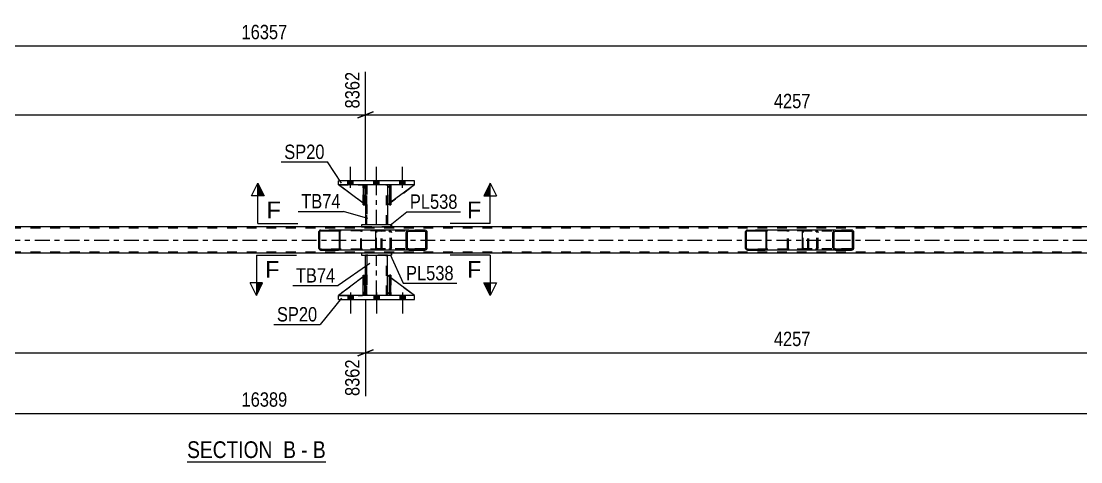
# Model space of a CAD drawing. Header units: millimetres. Extents: x -86 to 755, y -421 to 173.
# Drawn here: x 286.8 to 498.2, y -270.1 to -182.1 of the extents above; entities that cross this region are included whole.
import ezdxf

# ---------------------------------------------------------------- set-up
doc = ezdxf.new("R2010")
doc.units = ezdxf.units.MM
doc.linetypes.add('DXK_LINE_DOT2', pattern=[3.9198, 1.9599, -1.9599])
doc.linetypes.add('DXK_LINE_DOT3', pattern=[5.9187, 2.979, -0.9799, 0.9799, -0.9799])
doc.styles.add('Arial', font='ARIAL.TTF', dxfattribs={"height": 0.2})
doc.styles.add('Arial Narrow', font='ARIALN.TTF', dxfattribs={"height": 0.2})

# ---------------------------------------------------------------- blocks, each defined once
blk = doc.blocks.new('Unknown-814409347-12 - 5195')
at = {"color": 6, "linetype": 'Continuous'}
blk.add_line((319.92, -270.07), (347.57, -270.07), dxfattribs=at)
at = {"color": 0, "linetype": 'Continuous'}
blk.add_wipeout([(338.03, -269.32), (338.03, -265.82), (319.92, -265.82), (319.92, -269.32)], dxfattribs=at)
at = {"color": 7, "linetype": 'Continuous', "style": 'Arial Narrow'}
blk.add_text('SECTION ', height=3.34, dxfattribs=at).set_placement((319.92, -269.32))
at = {"color": 0, "linetype": 'Continuous'}
blk.add_wipeout([(341.63, -269.32), (341.63, -265.82), (339.08, -265.82), (339.08, -269.32)], dxfattribs=at)
at = {"color": 7, "linetype": 'Continuous', "style": 'Arial Narrow'}
blk.add_text('B', height=3.34, dxfattribs=at).set_placement((339.08, -269.32))
at = {"color": 0, "linetype": 'Continuous'}
blk.add_wipeout([(343.96, -269.32), (343.96, -265.82), (342.68, -265.82), (342.68, -269.32)], dxfattribs=at)
at = {"color": 7, "linetype": 'Continuous', "style": 'Arial Narrow'}
blk.add_text('-', height=3.34, dxfattribs=at).set_placement((342.68, -269.32))
at = {"color": 0, "linetype": 'Continuous'}
blk.add_wipeout([(347.57, -269.32), (347.57, -265.82), (345.01, -265.82), (345.01, -269.32)], dxfattribs=at)
at = {"color": 7, "linetype": 'Continuous', "style": 'Arial Narrow'}
blk.add_text('B', height=3.34, dxfattribs=at).set_placement((345.01, -269.32))
blk = doc.blocks.new('Part-814409347-5281 - 5195')
at = {"linetype": 'Continuous'}
h = blk.add_hatch(dxfattribs=at)
h.set_pattern_fill('', scale=0.7, style=0, pattern_type=0)
h.set_pattern_definition([(45, (350.455, -224.0103), (-1.57154, 1.57154), [])])
h.paths.add_polyline_path([(350.48, -224.13), (350.45, -224.01), (350.38, -223.91), (350.27, -223.84), (350.14, -223.81), (346.56, -223.81), (346.43, -223.84), (346.32, -223.91), (346.25, -224.01), (346.22, -224.13), (346.22, -227.49), (346.25, -227.62), (346.32, -227.72), (346.43, -227.79), (346.56, -227.81), (350.14, -227.81), (350.27, -227.79), (350.38, -227.72), (350.45, -227.62), (350.48, -227.49)])
h.paths.add_polyline_path([(350.3, -227.55), (350.26, -227.61), (350.21, -227.64), (350.14, -227.65), (346.56, -227.65), (346.5, -227.64), (346.44, -227.61), (346.41, -227.55), (346.39, -227.49), (346.39, -224.13), (346.41, -224.07), (346.44, -224.02), (346.5, -223.98), (346.56, -223.97), (350.14, -223.97), (350.21, -223.98), (350.26, -224.02), (350.3, -224.07), (350.31, -224.13), (350.31, -227.49)])
at = {"color": 2, "linetype": 'Continuous'}
for p, q in [((346.25, -224.01), (346.22, -224.13)), ((346.39, -224.13), (346.41, -224.07)), ((346.41, -224.07), (346.44, -224.02)), ((346.56, -223.81), (346.43, -223.84)), ((346.44, -224.02), (346.5, -223.98)), ((346.5, -223.98), (346.56, -223.97)), ((346.56, -223.81), (350.14, -223.81)), ((346.56, -223.97), (350.14, -223.97)), ((357.84, -223.81), (350.14, -223.81)), ((350.27, -223.84), (350.14, -223.81)), ((350.14, -223.97), (350.21, -223.98)), ((350.21, -223.98), (350.26, -224.02)), ((350.26, -224.02), (350.3, -224.07)), ((350.3, -224.07), (350.31, -224.13)), ((350.48, -224.13), (350.45, -224.01)), ((346.22, -227.49), (346.22, -224.13)), ((346.39, -227.49), (346.39, -224.13)), ((350.31, -227.49), (350.31, -224.13)), ((350.48, -227.49), (350.48, -224.13)), ((346.22, -227.49), (346.25, -227.62)), ((346.41, -227.55), (346.39, -227.49)), ((346.44, -227.61), (346.41, -227.55)), ((346.43, -227.79), (346.56, -227.81)), ((346.5, -227.64), (346.44, -227.61)), ((346.56, -227.65), (346.5, -227.64)), ((346.56, -227.65), (350.14, -227.65)), ((346.56, -227.81), (350.14, -227.81)), ((350.21, -227.64), (350.14, -227.65)), ((350.14, -227.81), (350.27, -227.79)), ((357.84, -227.81), (350.14, -227.81)), ((350.26, -227.61), (350.21, -227.64)), ((350.3, -227.55), (350.26, -227.61)), ((350.31, -227.49), (350.3, -227.55)), ((350.45, -227.62), (350.48, -227.49))]:
    blk.add_line(p, q, dxfattribs=at)
at = {"color": 7, "linetype": 'DXK_LINE_DOT2'}
for p, q in [((350.14, -223.81), (346.56, -223.81)), ((358.49, -223.97), (346.56, -223.97)), ((354.57, -224.13), (354.6, -224.01)), ((354.76, -224.07), (354.74, -224.13)), ((354.79, -224.02), (354.76, -224.07)), ((354.78, -223.84), (354.91, -223.81)), ((354.85, -223.98), (354.79, -224.02)), ((354.91, -223.97), (354.85, -223.98)), ((358.49, -223.81), (357.84, -223.81)), ((358.49, -223.81), (358.62, -223.84)), ((358.55, -223.98), (358.49, -223.97)), ((358.61, -224.02), (358.55, -223.98)), ((358.65, -224.07), (358.61, -224.02)), ((358.66, -224.13), (358.65, -224.07)), ((358.8, -224.01), (358.83, -224.13)), ((354.57, -227.49), (354.57, -224.13)), ((354.74, -227.49), (354.74, -224.13)), ((358.66, -227.49), (358.66, -224.13)), ((358.83, -227.49), (358.83, -224.13)), ((358.49, -227.65), (346.56, -227.65)), ((350.14, -227.81), (346.56, -227.81)), ((354.6, -227.62), (354.57, -227.49)), ((354.74, -227.49), (354.76, -227.55)), ((354.76, -227.55), (354.79, -227.61)), ((354.91, -227.81), (354.78, -227.79)), ((354.79, -227.61), (354.81, -227.62)), ((354.81, -227.62), (354.85, -227.64)), ((354.85, -227.64), (354.91, -227.65)), ((358.49, -227.81), (357.84, -227.81)), ((358.49, -227.65), (358.55, -227.64)), ((358.62, -227.79), (358.49, -227.81)), ((358.55, -227.64), (358.61, -227.61)), ((358.61, -227.61), (358.65, -227.55)), ((358.65, -227.55), (358.66, -227.49)), ((358.83, -227.52), (358.8, -227.62)), ((358.83, -227.49), (358.83, -227.52))]:
    blk.add_line(p, q, dxfattribs=at)
at = {"color": 2, "linetype": 'Continuous'}
for centre, start, end in [((346.55, -224.15), 110.7583, 155.68), ((350.15, -224.15), 24.32, 69.2417), ((346.55, -227.48), 204.32, 249.2417), ((350.15, -227.48), 290.7583, 335.68)]:
    blk.add_arc(centre, 0.331, start, end, dxfattribs=at)
at = {"color": 7, "linetype": 'DXK_LINE_DOT2'}
for centre, start, end in [((354.9, -224.15), 110.7583, 155.68), ((358.5, -224.15), 24.32, 69.2417), ((354.9, -227.48), 204.32, 249.2417), ((358.5, -227.48), 290.7583, 335.68)]:
    blk.add_arc(centre, 0.331, start, end, dxfattribs=at)
blk = doc.blocks.new('Part-814409347-5220 - 5195')
at = {"color": 7, "linetype": 'DXK_LINE_DOT2'}
for p, q in [((360.27, -215.37), (360.27, -214.77)), ((360.27, -214.77), (360.27, -214.77)), ((360.27, -214.77), (360.27, -218.77)), ((360.59, -214.77), (360.27, -214.77)), ((360.27, -218.77), (360.27, -215.37)), ((360.27, -215.37), (360.59, -215.37)), ((360.59, -215.37), (360.59, -214.77)), ((360.59, -218.77), (360.59, -214.77)), ((360.59, -215.37), (360.59, -218.77)), ((360.27, -218.77), (360.59, -218.77))]:
    blk.add_line(p, q, dxfattribs=at)
blk = doc.blocks.new('Part-814409347-5362 - 5195')
at = {"color": 7, "linetype": 'DXK_LINE_DOT2'}
for p, q in [((359.91, -236.25), (359.91, -232.85)), ((359.91, -232.85), (365.31, -236.85)), ((360.51, -236.85), (359.91, -236.25)), ((365.31, -236.85), (360.51, -236.85))]:
    blk.add_line(p, q, dxfattribs=at)
blk = doc.blocks.new('Part-814409347-5307 - 5195')
at = {"color": 7, "linetype": 'DXK_LINE_DOT2'}
for p, q in [((360.59, -232.85), (360.27, -232.85)), ((360.27, -236.25), (360.27, -232.85)), ((360.27, -232.85), (360.27, -236.85)), ((360.59, -232.85), (360.59, -236.25)), ((360.59, -236.85), (360.59, -232.85)), ((360.59, -236.25), (360.27, -236.25)), ((360.27, -236.85), (360.27, -236.25)), ((360.59, -236.25), (360.59, -236.85)), ((360.59, -236.85), (360.27, -236.85)), ((360.59, -236.85), (360.59, -236.85))]:
    blk.add_line(p, q, dxfattribs=at)
blk = doc.blocks.new('Part-814409347-5309 - 5195')
at = {"color": 2, "linetype": 'Continuous'}
for p, q in [((360.27, -215.02), (359.91, -215.37)), ((359.91, -215.37), (359.91, -218.77)), ((365.31, -214.77), (360.59, -218.27)), ((360.27, -218.51), (359.91, -218.77))]:
    blk.add_line(p, q, dxfattribs=at)
at = {"color": 7, "linetype": 'DXK_LINE_DOT2'}
for p, q in [((360.51, -214.77), (360.27, -215.02)), ((365.31, -214.77), (360.51, -214.77)), ((360.59, -218.27), (360.27, -218.51))]:
    blk.add_line(p, q, dxfattribs=at)
blk = doc.blocks.new('Part-814409347-5434 - 5195')
at = {"color": 2, "linetype": 'Continuous'}
for p, q in [((360.59, -214.77), (360.27, -214.77)), ((360.27, -214.77), (360.27, -218.77)), ((360.59, -214.77), (360.59, -214.77)), ((360.59, -214.77), (360.59, -218.77)), ((360.59, -218.77), (360.27, -218.77))]:
    blk.add_line(p, q, dxfattribs=at)
at = {"color": 7, "linetype": 'DXK_LINE_DOT2'}
for p, q in [((360.27, -215.37), (360.27, -214.77)), ((360.59, -215.37), (360.27, -215.37)), ((360.27, -215.37), (360.27, -218.77)), ((360.59, -215.37), (360.59, -214.77)), ((360.59, -214.77), (360.59, -214.77)), ((360.59, -218.77), (360.59, -215.37))]:
    blk.add_line(p, q, dxfattribs=at)
blk = doc.blocks.new('Bolt-814409347-5249 - 5195')
at = {"linetype": 'Continuous'}
for points in [[(351.99, -214.77), (353.03, -214.77), (353.03, -213.97), (351.99, -213.97)], [(351.99, -214.77), (353.03, -214.77), (353.03, -213.97), (351.99, -213.97)], [(351.99, -214.77), (353.03, -214.77), (353.03, -213.97), (351.99, -213.97)], [(357.19, -214.77), (358.23, -214.77), (358.23, -213.97), (357.19, -213.97)], [(357.19, -214.77), (358.23, -214.77), (358.23, -213.97), (357.19, -213.97)], [(362.39, -214.77), (363.43, -214.77), (363.43, -213.97), (362.39, -213.97)], [(362.39, -214.77), (363.43, -214.77), (363.43, -213.97), (362.39, -213.97)], [(362.39, -214.77), (363.43, -214.77), (363.43, -213.97), (362.39, -213.97)]]:
    blk.add_hatch(color=1, dxfattribs=at).paths.add_polyline_path(points)
at = {"color": 1, "linetype": 'Continuous'}
for p, q in [((352.51, -215.37), (352.51, -211.17)), ((352.51, -215.37), (352.51, -211.17)), ((352.51, -215.37), (352.51, -211.17)), ((357.71, -215.37), (357.71, -211.17)), ((357.71, -215.37), (357.71, -211.17)), ((362.91, -215.37), (362.91, -211.17)), ((362.91, -215.37), (362.91, -211.17)), ((362.91, -215.37), (362.91, -211.17)), ((351.99, -214.77), (351.99, -213.97)), ((351.99, -214.77), (351.99, -213.97)), ((351.99, -214.77), (351.99, -213.97)), ((353.03, -214.77), (353.03, -213.97)), ((353.03, -214.77), (353.03, -213.97)), ((353.03, -214.77), (353.03, -213.97)), ((357.19, -214.77), (357.19, -213.97)), ((357.19, -214.77), (357.19, -213.97)), ((358.23, -214.77), (358.23, -213.97)), ((358.23, -214.77), (358.23, -213.97)), ((362.39, -214.77), (362.39, -213.97)), ((362.39, -214.77), (362.39, -213.97)), ((362.39, -214.77), (362.39, -213.97)), ((363.43, -214.77), (363.43, -213.97)), ((363.43, -214.77), (363.43, -213.97)), ((363.43, -214.77), (363.43, -213.97))]:
    blk.add_line(p, q, dxfattribs=at)
blk = doc.blocks.new('Bolt-814409347-5250 - 5195')
at = {"linetype": 'Continuous'}
for points in [[(353.03, -236.85), (351.99, -236.85), (351.99, -237.65), (353.03, -237.65)], [(353.03, -236.85), (351.99, -236.85), (351.99, -237.65), (353.03, -237.65)], [(353.03, -236.85), (351.99, -236.85), (351.99, -237.65), (353.03, -237.65)], [(358.23, -236.85), (357.19, -236.85), (357.19, -237.65), (358.23, -237.65)], [(358.23, -236.85), (357.19, -236.85), (357.19, -237.65), (358.23, -237.65)], [(363.43, -236.85), (362.39, -236.85), (362.39, -237.65), (363.43, -237.65)], [(363.43, -236.85), (362.39, -236.85), (362.39, -237.65), (363.43, -237.65)], [(363.43, -236.85), (362.39, -236.85), (362.39, -237.65), (363.43, -237.65)]]:
    blk.add_hatch(color=1, dxfattribs=at).paths.add_polyline_path(points)
at = {"color": 1, "linetype": 'Continuous'}
for p, q in [((352.51, -236.25), (352.51, -240.45)), ((352.51, -236.25), (352.51, -240.45)), ((352.51, -236.25), (352.51, -240.45)), ((357.71, -236.25), (357.71, -240.45)), ((357.71, -236.25), (357.71, -240.45)), ((362.91, -236.25), (362.91, -240.45)), ((362.91, -236.25), (362.91, -240.45)), ((362.91, -236.25), (362.91, -240.45)), ((351.99, -236.85), (351.99, -237.65)), ((351.99, -236.85), (351.99, -237.65)), ((351.99, -236.85), (351.99, -237.65)), ((353.03, -236.85), (353.03, -237.65)), ((353.03, -236.85), (353.03, -237.65)), ((353.03, -236.85), (353.03, -237.65)), ((357.19, -236.85), (357.19, -237.65)), ((357.19, -236.85), (357.19, -237.65)), ((358.23, -236.85), (358.23, -237.65)), ((358.23, -236.85), (358.23, -237.65)), ((362.39, -236.85), (362.39, -237.65)), ((362.39, -236.85), (362.39, -237.65)), ((362.39, -236.85), (362.39, -237.65)), ((363.43, -236.85), (363.43, -237.65)), ((363.43, -236.85), (363.43, -237.65)), ((363.43, -236.85), (363.43, -237.65))]:
    blk.add_line(p, q, dxfattribs=at)
blk = doc.blocks.new('Part-814409347-5355 - 5195')
at = {"color": 2, "linetype": 'Continuous'}
for p, q in [((350.11, -214.77), (350.11, -213.97)), ((365.31, -213.97), (350.11, -213.97)), ((365.31, -214.77), (350.11, -214.77)), ((365.31, -214.77), (365.31, -213.97))]:
    blk.add_line(p, q, dxfattribs=at)
at = {"color": 7, "linetype": 'DXK_LINE_DOT2'}
for p, q in [((350.11, -214.77), (350.11, -213.97)), ((365.31, -214.77), (365.31, -213.97))]:
    blk.add_line(p, q, dxfattribs=at)
blk = doc.blocks.new('Part-814409347-5363 - 5195')
at = {"color": 2, "linetype": 'Continuous'}
for p, q in [((355.07, -233.18), (350.11, -236.85)), ((355.51, -232.85), (355.39, -232.95)), ((355.51, -236.25), (355.51, -232.85)), ((355.07, -236.7), (354.91, -236.85)), ((355.51, -236.25), (355.39, -236.38)), ((355.51, -236.25), (355.51, -236.25))]:
    blk.add_line(p, q, dxfattribs=at)
at = {"color": 7, "linetype": 'DXK_LINE_DOT2'}
for p, q in [((355.39, -232.95), (355.07, -233.18)), ((355.51, -236.25), (355.51, -232.85)), ((355.51, -236.25), (354.91, -236.85)), ((355.39, -236.38), (355.07, -236.7)), ((350.11, -236.85), (354.91, -236.85))]:
    blk.add_line(p, q, dxfattribs=at)
blk = doc.blocks.new('Part-814409347-5305 - 5195')
at = {"color": 2, "linetype": 'Continuous'}
for p, q in [((360.27, -236.85), (360.27, -232.85)), ((360.27, -232.85), (360.59, -232.85)), ((360.59, -236.85), (360.59, -232.85)), ((360.27, -236.85), (360.27, -236.85)), ((360.59, -236.85), (360.27, -236.85))]:
    blk.add_line(p, q, dxfattribs=at)
at = {"color": 7, "linetype": 'DXK_LINE_DOT2'}
for p, q in [((360.27, -232.85), (360.27, -236.25)), ((360.59, -236.25), (360.59, -232.85)), ((360.27, -236.25), (360.27, -236.85)), ((360.27, -236.25), (360.59, -236.25)), ((360.59, -236.85), (360.59, -236.25)), ((360.59, -236.85), (360.59, -236.85))]:
    blk.add_line(p, q, dxfattribs=at)
blk = doc.blocks.new('Part-814409347-5360 - 5195')
at = {"color": 2, "linetype": 'Continuous'}
for p, q in [((350.11, -237.65), (350.11, -236.85)), ((365.31, -236.85), (350.11, -236.85)), ((350.11, -237.65), (365.31, -237.65)), ((365.31, -237.65), (365.31, -236.85))]:
    blk.add_line(p, q, dxfattribs=at)
at = {"color": 7, "linetype": 'DXK_LINE_DOT2'}
for p, q in [((350.11, -237.65), (350.11, -236.85)), ((365.31, -237.65), (365.31, -236.85))]:
    blk.add_line(p, q, dxfattribs=at)
blk = doc.blocks.new('Part-814409347-5361 - 5195')
at = {"color": 2, "linetype": 'Continuous'}
for p, q in [((359.91, -236.25), (359.91, -232.85)), ((360.27, -233.11), (359.91, -232.85)), ((365.31, -236.85), (360.59, -233.35)), ((360.27, -236.61), (359.91, -236.25))]:
    blk.add_line(p, q, dxfattribs=at)
at = {"color": 7, "linetype": 'DXK_LINE_DOT2'}
for p, q in [((360.59, -233.35), (360.27, -233.11)), ((360.51, -236.85), (360.27, -236.61)), ((365.31, -236.85), (360.51, -236.85)), ((365.31, -236.85), (365.31, -236.85)), ((365.31, -236.85), (365.31, -236.85))]:
    blk.add_line(p, q, dxfattribs=at)
blk = doc.blocks.new('Part-814409347-5392 - 5195')
at = {"color": 2, "linetype": 'Continuous'}
for p, q in [((355.51, -214.77), (355.51, -215.37)), ((359.91, -214.77), (359.91, -215.37)), ((355.51, -218.77), (355.51, -222.77)), ((359.91, -218.77), (359.91, -222.77))]:
    blk.add_line(p, q, dxfattribs=at)
at = {"color": 7, "linetype": 'DXK_LINE_DOT2'}
for p, q in [((359.91, -214.77), (355.51, -214.77)), ((355.51, -214.77), (355.51, -222.77)), ((355.51, -215.37), (355.51, -218.77)), ((355.75, -222.77), (355.75, -214.77)), ((355.75, -214.77), (355.75, -222.77)), ((359.67, -222.77), (359.67, -214.77)), ((359.67, -222.77), (359.67, -214.77)), ((359.91, -214.77), (359.91, -222.77)), ((359.91, -215.37), (359.91, -218.77)), ((359.91, -222.77), (355.51, -222.77))]:
    blk.add_line(p, q, dxfattribs=at)
at = {"color": 7, "linetype": 'DXK_LINE_DOT3'}
blk.add_line((357.71, -222.77), (357.71, -214.77), dxfattribs=at)
blk = doc.blocks.new('Part-814409347-5397 - 5195')
at = {"color": 2, "linetype": 'Continuous'}
for p, q in [((354.71, -222.77), (354.71, -223.17)), ((360.71, -222.77), (354.71, -222.77)), ((354.71, -223.17), (360.71, -223.17)), ((360.71, -222.77), (360.71, -223.17)), ((360.71, -222.77), (360.71, -222.77)), ((360.71, -223.17), (360.71, -223.17))]:
    blk.add_line(p, q, dxfattribs=at)
at = {"color": 7, "linetype": 'DXK_LINE_DOT2'}
for p, q in [((354.71, -222.77), (354.71, -223.17)), ((360.71, -223.17), (360.71, -222.77)), ((360.71, -222.77), (360.71, -222.77)), ((360.71, -223.17), (360.71, -223.17))]:
    blk.add_line(p, q, dxfattribs=at)
blk = doc.blocks.new('Part-814409347-5402 - 5195')
at = {"color": 2, "linetype": 'Continuous'}
for p, q in [((354.71, -228.45), (354.71, -228.85)), ((360.71, -228.45), (354.71, -228.45)), ((354.71, -228.85), (360.71, -228.85)), ((360.71, -228.45), (360.71, -228.85)), ((360.71, -228.45), (360.71, -228.45)), ((360.71, -228.85), (360.71, -228.85))]:
    blk.add_line(p, q, dxfattribs=at)
at = {"color": 7, "linetype": 'DXK_LINE_DOT2'}
for p, q in [((354.71, -228.45), (354.71, -228.85)), ((360.71, -228.85), (360.71, -228.45)), ((360.71, -228.45), (360.71, -228.45)), ((360.71, -228.85), (360.71, -228.85))]:
    blk.add_line(p, q, dxfattribs=at)
blk = doc.blocks.new('Part-814409347-5407 - 5195')
at = {"color": 2, "linetype": 'Continuous'}
for p, q in [((355.51, -232.85), (355.51, -228.85)), ((359.91, -232.85), (359.91, -228.85)), ((355.51, -236.85), (355.51, -236.25)), ((359.91, -236.85), (359.91, -236.25))]:
    blk.add_line(p, q, dxfattribs=at)
at = {"color": 7, "linetype": 'DXK_LINE_DOT2'}
for p, q in [((359.91, -228.85), (355.51, -228.85)), ((355.51, -236.85), (355.51, -228.85)), ((355.75, -236.85), (355.75, -228.85)), ((355.75, -228.85), (355.75, -236.85)), ((359.67, -236.85), (359.67, -228.85)), ((359.67, -236.85), (359.67, -228.85)), ((359.91, -236.85), (359.91, -228.85)), ((355.51, -236.25), (355.51, -232.85)), ((359.91, -236.25), (359.91, -232.85)), ((359.91, -236.85), (355.51, -236.85))]:
    blk.add_line(p, q, dxfattribs=at)
at = {"color": 7, "linetype": 'DXK_LINE_DOT3'}
blk.add_line((357.71, -236.85), (357.71, -228.85), dxfattribs=at)
blk = doc.blocks.new('Part-814409347-5408 - 5195')
at = {"color": 2, "linetype": 'Continuous'}
for p, q in [((355.39, -214.77), (355.07, -214.77)), ((355.07, -214.77), (355.07, -218.77)), ((355.39, -214.77), (355.39, -214.77)), ((355.39, -214.77), (355.39, -218.77)), ((355.39, -218.77), (355.07, -218.77))]:
    blk.add_line(p, q, dxfattribs=at)
at = {"color": 7, "linetype": 'DXK_LINE_DOT2'}
for p, q in [((355.07, -215.37), (355.07, -214.77)), ((355.39, -215.37), (355.07, -215.37)), ((355.07, -215.37), (355.07, -218.77)), ((355.39, -215.37), (355.39, -214.77)), ((355.39, -214.77), (355.39, -214.77)), ((355.39, -218.77), (355.39, -215.37))]:
    blk.add_line(p, q, dxfattribs=at)
blk = doc.blocks.new('Part-814409347-5410 - 5195')
at = {"linetype": 'Continuous'}
h = blk.add_hatch(dxfattribs=at)
h.set_pattern_fill('', scale=0.7, style=0, pattern_type=0)
h.set_pattern_definition([(45, (367.787, -224.109), (-1.57154, 1.57154), [])])
h.paths.add_polyline_path([(367.83, -224.29), (367.79, -224.11), (367.68, -223.95), (367.51, -223.85), (367.32, -223.81), (364.14, -223.81), (363.95, -223.85), (363.78, -223.95), (363.67, -224.11), (363.64, -224.29), (363.64, -227.33), (363.67, -227.52), (363.78, -227.67), (363.95, -227.78), (364.14, -227.81), (367.32, -227.81), (367.51, -227.78), (367.68, -227.67), (367.79, -227.52), (367.83, -227.33)])
h.paths.add_polyline_path([(367.55, -227.42), (367.5, -227.5), (367.42, -227.55), (367.32, -227.57), (364.14, -227.57), (364.04, -227.55), (363.96, -227.5), (363.91, -227.42), (363.89, -227.33), (363.89, -224.29), (363.91, -224.2), (363.96, -224.12), (364.04, -224.07), (364.14, -224.05), (367.32, -224.05), (367.42, -224.07), (367.5, -224.12), (367.55, -224.2), (367.57, -224.29), (367.57, -227.33)])
at = {"color": 2, "linetype": 'Continuous'}
for p, q in [((357.59, -224.11), (357.65, -223.95)), ((357.65, -223.95), (357.73, -223.85)), ((357.73, -223.85), (357.84, -223.81)), ((364.14, -223.81), (357.84, -223.81)), ((364.14, -223.81), (363.95, -223.85)), ((363.96, -224.12), (364.04, -224.07)), ((364.04, -224.07), (364.14, -224.05)), ((364.14, -223.81), (367.32, -223.81)), ((364.14, -224.05), (367.32, -224.05)), ((367.51, -223.85), (367.32, -223.81)), ((367.32, -224.05), (367.42, -224.07)), ((367.42, -224.07), (367.5, -224.12)), ((357.57, -224.29), (357.59, -224.11)), ((357.57, -227.33), (357.57, -224.29)), ((363.67, -224.11), (363.64, -224.29)), ((363.64, -227.33), (363.64, -224.29)), ((363.89, -224.29), (363.91, -224.2)), ((363.89, -227.33), (363.89, -224.29)), ((363.91, -224.2), (363.96, -224.12)), ((367.5, -224.12), (367.55, -224.2)), ((367.55, -224.2), (367.57, -224.29)), ((367.57, -227.33), (367.57, -224.29)), ((367.83, -224.29), (367.79, -224.11)), ((367.83, -227.33), (367.83, -224.29)), ((357.59, -227.52), (357.57, -227.33)), ((357.65, -227.67), (357.59, -227.52)), ((357.73, -227.78), (357.65, -227.67)), ((357.84, -227.81), (357.73, -227.78)), ((364.14, -227.81), (357.84, -227.81)), ((363.64, -227.33), (363.67, -227.52)), ((363.91, -227.42), (363.89, -227.33)), ((363.96, -227.5), (363.91, -227.42)), ((363.95, -227.78), (364.14, -227.81)), ((364.04, -227.55), (363.96, -227.5)), ((364.14, -227.57), (364.04, -227.55)), ((364.14, -227.57), (367.32, -227.57)), ((364.14, -227.81), (367.32, -227.81)), ((367.42, -227.55), (367.32, -227.57)), ((367.32, -227.81), (367.51, -227.78)), ((367.5, -227.5), (367.42, -227.55)), ((367.55, -227.42), (367.5, -227.5)), ((367.57, -227.33), (367.55, -227.42)), ((367.79, -227.52), (367.83, -227.33))]:
    blk.add_line(p, q, dxfattribs=at)
at = {"color": 7, "linetype": 'DXK_LINE_DOT2'}
for p, q in [((357.79, -224.07), (357.74, -224.12)), ((357.84, -224.05), (357.79, -224.07)), ((367.32, -224.05), (357.84, -224.05)), ((358.83, -224.05), (358.83, -223.81)), ((360.17, -223.81), (360.36, -223.85)), ((360.27, -224.07), (360.17, -224.05)), ((360.35, -224.12), (360.27, -224.07)), ((367.32, -223.81), (364.14, -223.81)), ((357.71, -224.2), (357.7, -224.29)), ((357.7, -227.33), (357.7, -224.29)), ((357.74, -224.12), (357.71, -224.2)), ((360.4, -224.2), (360.35, -224.12)), ((360.42, -224.29), (360.4, -224.2)), ((360.42, -227.33), (360.42, -224.29)), ((360.64, -224.11), (360.67, -224.29)), ((360.67, -227.33), (360.67, -224.29)), ((357.7, -227.33), (357.71, -227.42)), ((357.71, -227.42), (357.74, -227.5)), ((357.74, -227.5), (357.79, -227.55)), ((357.79, -227.55), (357.84, -227.57)), ((367.32, -227.57), (357.84, -227.57)), ((358.83, -227.81), (358.83, -227.57)), ((360.17, -227.57), (360.27, -227.55)), ((360.36, -227.78), (360.17, -227.81)), ((360.27, -227.55), (360.35, -227.5)), ((360.35, -227.5), (360.4, -227.42)), ((360.4, -227.42), (360.42, -227.33)), ((360.67, -227.33), (360.64, -227.52)), ((367.32, -227.81), (364.14, -227.81))]:
    blk.add_line(p, q, dxfattribs=at)
for centre, start, end in [((360.19, -224.31), 23.8494, 68.8059), ((360.19, -227.32), 291.1941, 336.1506)]:
    blk.add_arc(centre, 0.492, start, end, dxfattribs=at)
at = {"color": 2, "linetype": 'Continuous'}
for centre, start, end in [((364.12, -224.31), 111.1941, 156.1506), ((367.34, -224.31), 23.8494, 68.8059), ((364.12, -227.32), 203.8494, 248.8059), ((367.34, -227.32), 291.1941, 336.1506)]:
    blk.add_arc(centre, 0.492, start, end, dxfattribs=at)
blk = doc.blocks.new('Part-814409347-5411 - 5195')
at = {"linetype": 'Continuous'}
h = blk.add_hatch(dxfattribs=at)
h.set_pattern_fill('', scale=0.7, style=0, pattern_type=0)
h.set_pattern_definition([(45, (435.5892, -224.0103), (-1.57154, 1.57154), [])])
h.paths.add_polyline_path([(435.62, -224.13), (435.59, -224.01), (435.52, -223.91), (435.4, -223.84), (435.27, -223.81), (431.7, -223.81), (431.57, -223.84), (431.46, -223.91), (431.38, -224.01), (431.36, -224.13), (431.36, -227.49), (431.38, -227.62), (431.46, -227.72), (431.57, -227.79), (431.7, -227.81), (435.27, -227.81), (435.4, -227.79), (435.52, -227.72), (435.59, -227.62), (435.62, -227.49)])
h.paths.add_polyline_path([(435.43, -227.55), (435.39, -227.61), (435.34, -227.64), (435.27, -227.65), (431.7, -227.65), (431.63, -227.64), (431.58, -227.61), (431.54, -227.55), (431.53, -227.49), (431.53, -224.13), (431.54, -224.07), (431.58, -224.02), (431.63, -223.98), (431.7, -223.97), (435.27, -223.97), (435.34, -223.98), (435.39, -224.02), (435.43, -224.07), (435.44, -224.13), (435.44, -227.49)])
at = {"color": 2, "linetype": 'Continuous'}
for p, q in [((431.38, -224.01), (431.36, -224.13)), ((431.53, -224.13), (431.54, -224.07)), ((431.54, -224.07), (431.58, -224.02)), ((431.7, -223.81), (431.57, -223.84)), ((431.58, -224.02), (431.63, -223.98)), ((431.63, -223.98), (431.7, -223.97)), ((431.7, -223.81), (435.27, -223.81)), ((431.7, -223.97), (435.27, -223.97)), ((442.97, -223.81), (435.27, -223.81)), ((435.4, -223.84), (435.27, -223.81)), ((435.27, -223.97), (435.34, -223.98)), ((435.34, -223.98), (435.39, -224.02)), ((435.39, -224.02), (435.43, -224.07)), ((435.43, -224.07), (435.44, -224.13)), ((435.62, -224.13), (435.59, -224.01)), ((431.36, -227.49), (431.36, -224.13)), ((431.53, -227.49), (431.53, -224.13)), ((435.44, -227.49), (435.44, -224.13)), ((435.62, -227.49), (435.62, -224.13)), ((431.36, -227.49), (431.38, -227.62)), ((431.54, -227.55), (431.53, -227.49)), ((431.58, -227.61), (431.54, -227.55)), ((431.57, -227.79), (431.7, -227.81)), ((431.63, -227.64), (431.58, -227.61)), ((431.7, -227.65), (431.63, -227.64)), ((431.7, -227.65), (435.27, -227.65)), ((431.7, -227.81), (435.27, -227.81)), ((435.34, -227.64), (435.27, -227.65)), ((435.27, -227.81), (435.4, -227.79)), ((442.97, -227.81), (435.27, -227.81)), ((435.39, -227.61), (435.34, -227.64)), ((435.43, -227.55), (435.39, -227.61)), ((435.44, -227.49), (435.43, -227.55)), ((435.59, -227.62), (435.62, -227.49))]:
    blk.add_line(p, q, dxfattribs=at)
at = {"color": 7, "linetype": 'DXK_LINE_DOT2'}
for p, q in [((435.27, -223.81), (431.7, -223.81)), ((443.62, -223.97), (431.7, -223.97)), ((439.71, -224.13), (439.73, -224.01)), ((439.89, -224.07), (439.88, -224.13)), ((439.93, -224.02), (439.89, -224.07)), ((439.92, -223.84), (440.05, -223.81)), ((439.98, -223.98), (439.93, -224.02)), ((440.05, -223.97), (439.98, -223.98)), ((443.62, -223.81), (442.97, -223.81)), ((443.62, -223.81), (443.75, -223.84)), ((443.69, -223.98), (443.62, -223.97)), ((443.74, -224.02), (443.69, -223.98)), ((443.78, -224.07), (443.74, -224.02)), ((443.79, -224.13), (443.78, -224.07)), ((443.94, -224.01), (443.96, -224.11)), ((439.71, -227.49), (439.71, -224.13)), ((439.88, -227.49), (439.88, -224.13)), ((443.79, -227.49), (443.79, -224.13)), ((443.96, -224.11), (443.96, -224.13)), ((443.96, -227.49), (443.96, -224.13)), ((443.62, -227.65), (431.7, -227.65)), ((435.27, -227.81), (431.7, -227.81)), ((439.73, -227.62), (439.71, -227.49)), ((439.88, -227.49), (439.89, -227.55)), ((439.89, -227.55), (439.93, -227.61)), ((440.05, -227.81), (439.92, -227.79)), ((439.93, -227.61), (439.94, -227.62)), ((439.94, -227.62), (439.98, -227.64)), ((439.98, -227.64), (440.05, -227.65)), ((443.62, -227.81), (442.97, -227.81)), ((443.62, -227.65), (443.69, -227.64)), ((443.75, -227.79), (443.62, -227.81)), ((443.69, -227.64), (443.74, -227.61)), ((443.74, -227.61), (443.78, -227.55)), ((443.78, -227.55), (443.79, -227.49)), ((443.96, -227.52), (443.94, -227.62)), ((443.96, -227.49), (443.96, -227.52))]:
    blk.add_line(p, q, dxfattribs=at)
at = {"color": 2, "linetype": 'Continuous'}
for centre, start, end in [((431.69, -224.15), 110.7583, 155.68), ((435.29, -224.15), 24.32, 69.2417), ((431.69, -227.48), 204.32, 249.2417), ((435.29, -227.48), 290.7583, 335.68)]:
    blk.add_arc(centre, 0.331, start, end, dxfattribs=at)
at = {"color": 7, "linetype": 'DXK_LINE_DOT2'}
for centre, start, end in [((440.04, -224.15), 110.7583, 155.68), ((443.64, -224.15), 24.32, 69.2417), ((440.04, -227.48), 204.32, 249.2417), ((443.64, -227.48), 290.7583, 335.68)]:
    blk.add_arc(centre, 0.331, start, end, dxfattribs=at)
blk = doc.blocks.new('Part-814409347-5412 - 5195')
at = {"linetype": 'Continuous'}
h = blk.add_hatch(dxfattribs=at)
h.set_pattern_fill('', scale=0.7, style=0, pattern_type=0)
h.set_pattern_definition([(45, (452.921, -224.109), (-1.57154, 1.57154), [])])
h.paths.add_polyline_path([(452.96, -224.29), (452.92, -224.11), (452.81, -223.95), (452.65, -223.85), (452.46, -223.81), (449.27, -223.81), (449.08, -223.85), (448.92, -223.95), (448.81, -224.11), (448.77, -224.29), (448.77, -227.33), (448.81, -227.52), (448.92, -227.67), (449.08, -227.78), (449.27, -227.81), (452.46, -227.81), (452.65, -227.78), (452.81, -227.67), (452.92, -227.52), (452.96, -227.33)])
h.paths.add_polyline_path([(452.69, -227.42), (452.63, -227.5), (452.55, -227.55), (452.46, -227.57), (449.27, -227.57), (449.18, -227.55), (449.09, -227.5), (449.04, -227.42), (449.02, -227.33), (449.02, -224.29), (449.04, -224.2), (449.09, -224.12), (449.18, -224.07), (449.27, -224.05), (452.46, -224.05), (452.55, -224.07), (452.63, -224.12), (452.69, -224.2), (452.71, -224.29), (452.71, -227.33)])
at = {"color": 2, "linetype": 'Continuous'}
for p, q in [((442.72, -224.11), (442.78, -223.95)), ((442.78, -223.95), (442.87, -223.85)), ((442.87, -223.85), (442.97, -223.81)), ((449.27, -223.81), (442.97, -223.81)), ((449.27, -223.81), (449.08, -223.85)), ((449.09, -224.12), (449.18, -224.07)), ((449.18, -224.07), (449.27, -224.05)), ((449.27, -223.81), (452.46, -223.81)), ((449.27, -224.05), (452.46, -224.05)), ((452.65, -223.85), (452.46, -223.81)), ((452.46, -224.05), (452.55, -224.07)), ((452.55, -224.07), (452.63, -224.12)), ((442.7, -224.29), (442.72, -224.11)), ((442.7, -227.33), (442.7, -224.29)), ((448.81, -224.11), (448.77, -224.29)), ((448.77, -227.33), (448.77, -224.29)), ((449.02, -224.29), (449.04, -224.2)), ((449.02, -227.33), (449.02, -224.29)), ((449.04, -224.2), (449.09, -224.12)), ((452.63, -224.12), (452.69, -224.2)), ((452.69, -224.2), (452.71, -224.29)), ((452.71, -227.33), (452.71, -224.29)), ((452.96, -224.29), (452.92, -224.11)), ((452.96, -227.33), (452.96, -224.29)), ((442.72, -227.52), (442.7, -227.33)), ((442.78, -227.67), (442.72, -227.52)), ((442.87, -227.78), (442.78, -227.67)), ((442.97, -227.81), (442.87, -227.78)), ((449.27, -227.81), (442.97, -227.81)), ((448.77, -227.33), (448.81, -227.52)), ((449.04, -227.42), (449.02, -227.33)), ((449.09, -227.5), (449.04, -227.42)), ((449.08, -227.78), (449.27, -227.81)), ((449.18, -227.55), (449.09, -227.5)), ((449.27, -227.57), (449.18, -227.55)), ((449.27, -227.57), (452.46, -227.57)), ((449.27, -227.81), (452.46, -227.81)), ((452.55, -227.55), (452.46, -227.57)), ((452.46, -227.81), (452.65, -227.78)), ((452.63, -227.5), (452.55, -227.55)), ((452.69, -227.42), (452.63, -227.5)), ((452.71, -227.33), (452.69, -227.42)), ((452.92, -227.52), (452.96, -227.33))]:
    blk.add_line(p, q, dxfattribs=at)
at = {"color": 7, "linetype": 'DXK_LINE_DOT2'}
for p, q in [((442.92, -224.07), (442.88, -224.12)), ((442.97, -224.05), (442.92, -224.07)), ((452.46, -224.05), (442.97, -224.05)), ((443.96, -224.05), (443.96, -223.81)), ((445.31, -223.81), (445.5, -223.85)), ((445.4, -224.07), (445.31, -224.05)), ((445.48, -224.12), (445.4, -224.07)), ((452.46, -223.81), (449.27, -223.81)), ((442.85, -224.2), (442.84, -224.29)), ((442.84, -227.33), (442.84, -224.29)), ((442.88, -224.12), (442.85, -224.2)), ((445.54, -224.2), (445.48, -224.12)), ((445.56, -224.29), (445.54, -224.2)), ((445.56, -227.33), (445.56, -224.29)), ((445.77, -224.11), (445.81, -224.29)), ((445.81, -227.33), (445.81, -224.29)), ((442.84, -227.33), (442.85, -227.42)), ((442.85, -227.42), (442.88, -227.5)), ((442.88, -227.5), (442.92, -227.55)), ((442.92, -227.55), (442.97, -227.57)), ((452.46, -227.57), (442.97, -227.57)), ((443.96, -227.81), (443.96, -227.57)), ((445.31, -227.57), (445.4, -227.55)), ((445.5, -227.78), (445.31, -227.81)), ((445.4, -227.55), (445.48, -227.5)), ((445.48, -227.5), (445.54, -227.42)), ((445.54, -227.42), (445.56, -227.33)), ((445.81, -227.33), (445.77, -227.52)), ((452.46, -227.81), (449.27, -227.81))]:
    blk.add_line(p, q, dxfattribs=at)
for centre, start, end in [((445.32, -224.31), 23.8494, 68.8059), ((445.32, -227.32), 291.1941, 336.1506)]:
    blk.add_arc(centre, 0.492, start, end, dxfattribs=at)
at = {"color": 2, "linetype": 'Continuous'}
for centre, start, end in [((449.26, -224.31), 111.1941, 156.1506), ((452.47, -224.31), 23.8494, 68.8059), ((449.26, -227.32), 203.8494, 248.8059), ((452.47, -227.32), 291.1941, 336.1506)]:
    blk.add_arc(centre, 0.492, start, end, dxfattribs=at)
blk = doc.blocks.new('Part-814409347-5414 - 5195')
at = {"color": 7, "linetype": 'DXK_LINE_DOT2'}
for p, q in [((355.51, -232.85), (350.11, -236.85)), ((355.51, -236.25), (355.51, -232.85)), ((355.51, -232.85), (355.51, -236.25)), ((354.91, -236.85), (355.51, -236.25)), ((355.51, -236.25), (354.91, -236.85)), ((355.51, -236.25), (355.51, -236.25)), ((350.11, -236.85), (354.91, -236.85))]:
    blk.add_line(p, q, dxfattribs=at)
blk = doc.blocks.new('Part-814409347-5431 - 5195')
at = {"color": 7, "linetype": 'DXK_LINE_DOT2'}
for p, q in [((360.51, -214.77), (359.91, -215.37)), ((359.91, -218.77), (365.31, -214.77)), ((359.91, -215.37), (359.91, -218.77)), ((365.31, -214.77), (360.51, -214.77))]:
    blk.add_line(p, q, dxfattribs=at)
blk = doc.blocks.new('Part-814409347-5432 - 5195')
at = {"color": 2, "linetype": 'Continuous'}
for p, q in [((355.07, -218.44), (350.11, -214.77)), ((355.07, -214.93), (354.91, -214.77)), ((355.51, -215.37), (355.39, -215.25)), ((355.51, -215.37), (355.51, -215.37)), ((355.51, -218.77), (355.51, -215.37)), ((355.39, -218.68), (355.51, -218.77)), ((355.51, -218.77), (355.51, -218.77))]:
    blk.add_line(p, q, dxfattribs=at)
at = {"color": 7, "linetype": 'DXK_LINE_DOT2'}
for p, q in [((354.91, -214.77), (350.11, -214.77)), ((354.91, -214.77), (355.51, -215.37)), ((355.39, -215.25), (355.07, -214.93)), ((355.51, -215.37), (355.51, -218.77)), ((355.39, -218.68), (355.07, -218.44))]:
    blk.add_line(p, q, dxfattribs=at)
blk = doc.blocks.new('Part-814409347-5433 - 5195')
at = {"color": 7, "linetype": 'DXK_LINE_DOT2'}
for p, q in [((355.51, -218.77), (350.11, -214.77)), ((350.11, -214.77), (354.91, -214.77)), ((354.91, -214.77), (355.51, -215.37)), ((355.51, -215.37), (354.91, -214.77)), ((355.51, -215.37), (355.51, -218.77)), ((355.51, -215.37), (355.51, -215.37)), ((355.51, -215.37), (355.51, -218.77))]:
    blk.add_line(p, q, dxfattribs=at)
blk = doc.blocks.new('Part-814409347-5439 - 5195')
at = {"color": 7, "linetype": 'DXK_LINE_DOT2'}
for p, q in [((355.07, -232.85), (355.39, -232.85)), ((355.07, -236.25), (355.07, -232.85)), ((355.07, -232.85), (355.07, -236.85)), ((355.39, -232.85), (355.39, -236.25)), ((355.39, -236.85), (355.39, -232.95)), ((355.39, -236.25), (355.07, -236.25)), ((355.07, -236.85), (355.07, -236.25)), ((355.39, -236.25), (355.39, -236.85)), ((355.39, -236.85), (355.07, -236.85)), ((355.39, -236.85), (355.39, -236.85))]:
    blk.add_line(p, q, dxfattribs=at)
blk = doc.blocks.new('Part-814409347-5451 - 5195')
at = {"color": 7, "linetype": 'DXK_LINE_DOT2'}
for p, q in [((623.83, -223.41), (46.85, -223.41)), ((360.71, -223.17), (354.71, -223.17)), ((623.83, -228.21), (46.85, -228.21)), ((360.71, -228.45), (354.71, -228.45))]:
    blk.add_line(p, q, dxfattribs=at)
at = {"color": 2, "linetype": 'Continuous'}
for p, q in [((354.71, -223.17), (190.44, -223.17)), ((524.98, -223.17), (360.71, -223.17)), ((354.71, -228.45), (190.44, -228.45)), ((524.98, -228.45), (360.71, -228.45))]:
    blk.add_line(p, q, dxfattribs=at)
at = {"color": 7, "linetype": 'DXK_LINE_DOT3'}
blk.add_line((46.85, -225.81), (623.83, -225.81), dxfattribs=at)
blk = doc.blocks.new('Part-814409347-5468 - 5195')
at = {"color": 7, "linetype": 'DXK_LINE_DOT2'}
for p, q in [((355.07, -215.37), (355.07, -214.77)), ((355.07, -214.77), (355.07, -214.77)), ((355.07, -214.77), (355.07, -218.77)), ((355.39, -214.77), (355.07, -214.77)), ((355.07, -218.77), (355.07, -215.37)), ((355.07, -215.37), (355.39, -215.37)), ((355.39, -215.37), (355.39, -214.77)), ((355.39, -218.77), (355.39, -214.77)), ((355.39, -215.37), (355.39, -218.77)), ((355.07, -218.77), (355.39, -218.77))]:
    blk.add_line(p, q, dxfattribs=at)
blk = doc.blocks.new('Part-814409347-5471 - 5195')
at = {"color": 2, "linetype": 'Continuous'}
for p, q in [((355.07, -236.85), (355.07, -232.85)), ((355.07, -232.85), (355.39, -232.85)), ((355.39, -236.85), (355.39, -232.85)), ((355.07, -236.85), (355.07, -236.85)), ((355.39, -236.85), (355.07, -236.85))]:
    blk.add_line(p, q, dxfattribs=at)
at = {"color": 7, "linetype": 'DXK_LINE_DOT2'}
for p, q in [((355.07, -232.85), (355.07, -236.25)), ((355.39, -236.25), (355.39, -232.85)), ((355.07, -236.25), (355.07, -236.85)), ((355.07, -236.25), (355.39, -236.25)), ((355.39, -236.85), (355.39, -236.25)), ((355.39, -236.85), (355.39, -236.85))]:
    blk.add_line(p, q, dxfattribs=at)
blk = doc.blocks.new('StraightDimension-814409347-5621 - 5195')
at = {"color": 7, "linetype": 'Continuous'}
for p, q in [((185.24, -237.85), (185.24, -256.94)), ((355.51, -237.85), (355.51, -256.94)), ((186.74, -247.72), (183.74, -248.92)), ((185.24, -248.32), (355.51, -248.32)), ((354.01, -248.92), (357.01, -247.72))]:
    blk.add_line(p, q, dxfattribs=at)
at = {"color": 0}
blk.add_wipeout([(274.64, -247.57), (274.64, -243.37), (266.12, -243.37), (266.12, -247.57)], dxfattribs=at)
at = {"color": 0, "linetype": 'Continuous'}
blk.add_wipeout([(354.91, -249.02), (350.71, -249.02), (350.71, -257.54), (354.91, -257.54)], dxfattribs=at)
at = {"color": 3, "style": 'Arial Narrow'}
blk.add_text('4257', height=2.863, dxfattribs=at).set_placement((266.72, -246.97))
at = {"color": 3, "linetype": 'Continuous', "style": 'Arial Narrow'}
blk.add_text('8362', height=2.863, rotation=90.0002, dxfattribs=at).set_placement((354.31, -256.94))
blk = doc.blocks.new('StraightDimension-814409347-5550 - 5195')
at = {"color": 7, "linetype": 'Continuous'}
blk.add_line((35.99, -260.42), (634.69, -260.42), dxfattribs=at)
at = {"color": 0}
blk.add_wipeout([(340.51, -259.67), (340.51, -255.47), (330.17, -255.47), (330.17, -259.67)], dxfattribs=at)
at = {"color": 3, "style": 'Arial Narrow'}
blk.add_text('16389', height=2.863, dxfattribs=at).set_placement((330.77, -259.07))
blk = doc.blocks.new('StraightDimension-814409347-5601 - 5195')
at = {"color": 7, "linetype": 'Continuous'}
for p, q in [((355.51, -237.85), (355.51, -256.94)), ((525.78, -237.85), (525.78, -258.76)), ((357.01, -247.72), (354.01, -248.92)), ((355.51, -248.32), (525.78, -248.32)), ((524.28, -248.92), (527.28, -247.72))]:
    blk.add_line(p, q, dxfattribs=at)
at = {"color": 0}
blk.add_wipeout([(444.9, -247.57), (444.9, -243.37), (436.39, -243.37), (436.39, -247.57)], dxfattribs=at)
at = {"color": 0, "linetype": 'Continuous'}
blk.add_wipeout([(525.18, -249.02), (520.98, -249.02), (520.98, -259.36), (525.18, -259.36)], dxfattribs=at)
at = {"color": 3, "style": 'Arial Narrow'}
blk.add_text('4257', height=2.863, dxfattribs=at).set_placement((436.99, -246.97))
at = {"color": 3, "linetype": 'Continuous', "style": 'Arial Narrow'}
blk.add_text('12618', height=2.863, rotation=90.0002, dxfattribs=at).set_placement((524.58, -258.76))
blk = doc.blocks.new('StraightDimension-814409347-5571 - 5195')
at = {"color": 7, "linetype": 'Continuous'}
blk.add_line((36.63, -187.07), (634.05, -187.07), dxfattribs=at)
at = {"color": 0}
blk.add_wipeout([(340.51, -186.32), (340.51, -182.12), (330.17, -182.12), (330.17, -186.32)], dxfattribs=at)
at = {"color": 3, "style": 'Arial Narrow'}
blk.add_text('16357', height=2.863, dxfattribs=at).set_placement((330.77, -185.72))
blk = doc.blocks.new('StraightDimension-814409347-5642 - 5195')
at = {"color": 7, "linetype": 'Continuous'}
for p, q in [((185.24, -213.77), (185.24, -192.23)), ((355.51, -213.77), (355.51, -192.23)), ((186.74, -200.24), (183.74, -201.44)), ((185.24, -200.84), (355.51, -200.84)), ((354.01, -201.44), (357.01, -200.24))]:
    blk.add_line(p, q, dxfattribs=at)
at = {"color": 0, "linetype": 'Continuous'}
blk.add_wipeout([(354.91, -191.63), (350.71, -191.63), (350.71, -200.14), (354.91, -200.14)], dxfattribs=at)
at = {"color": 0}
blk.add_wipeout([(274.64, -200.09), (274.64, -195.89), (266.12, -195.89), (266.12, -200.09)], dxfattribs=at)
at = {"color": 3, "linetype": 'Continuous', "style": 'Arial Narrow'}
blk.add_text('8362', height=2.863, rotation=90.0002, dxfattribs=at).set_placement((354.31, -199.54))
at = {"color": 3, "style": 'Arial Narrow'}
blk.add_text('4257', height=2.863, dxfattribs=at).set_placement((266.72, -199.49))
blk = doc.blocks.new('StraightDimension-814409347-5650 - 5195')
at = {"color": 7, "linetype": 'Continuous'}
for p, q in [((355.51, -213.77), (355.51, -192.23)), ((525.78, -213.77), (525.78, -190.4)), ((357.01, -200.24), (354.01, -201.44)), ((355.51, -200.84), (525.78, -200.84)), ((524.28, -201.44), (527.28, -200.24))]:
    blk.add_line(p, q, dxfattribs=at)
at = {"color": 0, "linetype": 'Continuous'}
blk.add_wipeout([(525.18, -189.8), (520.98, -189.8), (520.98, -200.14), (525.18, -200.14)], dxfattribs=at)
at = {"color": 0}
blk.add_wipeout([(444.9, -200.09), (444.9, -195.89), (436.39, -195.89), (436.39, -200.09)], dxfattribs=at)
at = {"color": 3, "linetype": 'Continuous', "style": 'Arial Narrow'}
blk.add_text('12618', height=2.863, rotation=90.0002, dxfattribs=at).set_placement((524.58, -199.54))
at = {"color": 3, "style": 'Arial Narrow'}
blk.add_text('4257', height=2.863, dxfattribs=at).set_placement((436.99, -199.49))
blk = doc.blocks.new('Mark-814409347-5393 - 5195')
at = {"color": 0}
blk.add_wipeout([(373.87, -219.57), (373.87, -216.57), (364.37, -216.57), (364.37, -219.57)], dxfattribs=at)
blk.add_wipeout([(373.87, -219.57), (373.87, -216.57), (364.37, -216.57), (364.37, -219.57)], dxfattribs=at)
at = {"color": 30, "linetype": 'Continuous'}
for p, q in [((360.4, -222.86), (363.77, -220.17)), ((363.77, -220.17), (374.47, -220.17))]:
    blk.add_line(p, q, dxfattribs=at)
at = {"color": 3, "style": 'Arial Narrow'}
blk.add_text('PL538', height=2.863, dxfattribs=at).set_placement((364.37, -219.57))
blk = doc.blocks.new('Mark-814409347-5351 - 5195')
at = {"color": 0}
blk.add_wipeout([(347.34, -209.63), (347.34, -206.63), (339.3, -206.63), (339.3, -209.63)], dxfattribs=at)
blk.add_wipeout([(347.34, -209.63), (347.34, -206.63), (339.3, -206.63), (339.3, -209.63)], dxfattribs=at)
at = {"color": 30, "linetype": 'Continuous'}
for p in [(338.7, -210.23), (350.69, -214.44)]:
    blk.add_line(p, (347.94, -210.23), dxfattribs=at)
at = {"color": 3, "style": 'Arial Narrow'}
blk.add_text('SP20', height=2.863, dxfattribs=at).set_placement((339.3, -209.63))
blk = doc.blocks.new('Mark-814409347-5356 - 5195')
at = {"color": 0}
blk.add_wipeout([(345.88, -242.06), (345.88, -239.06), (337.84, -239.06), (337.84, -242.06)], dxfattribs=at)
blk.add_wipeout([(345.88, -242.06), (345.88, -239.06), (337.84, -239.06), (337.84, -242.06)], dxfattribs=at)
at = {"color": 30, "linetype": 'Continuous'}
for p in [(350.75, -237.41), (337.24, -242.66)]:
    blk.add_line(p, (346.48, -242.66), dxfattribs=at)
at = {"color": 3, "style": 'Arial Narrow'}
blk.add_text('SP20', height=2.863, dxfattribs=at).set_placement((337.84, -242.06))
blk = doc.blocks.new('Mark-814409347-5388 - 5195')
at = {"color": 0}
blk.add_wipeout([(350.53, -219.49), (350.53, -216.49), (342.68, -216.49), (342.68, -219.49)], dxfattribs=at)
blk.add_wipeout([(350.53, -219.49), (350.53, -216.49), (342.68, -216.49), (342.68, -219.49)], dxfattribs=at)
at = {"color": 30, "linetype": 'Continuous'}
for p in [(342.08, -220.09), (355.97, -221.53)]:
    blk.add_line(p, (351.13, -220.09), dxfattribs=at)
at = {"color": 3, "style": 'Arial Narrow'}
blk.add_text('TB74', height=2.863, dxfattribs=at).set_placement((342.68, -219.49))
blk = doc.blocks.new('Mark-814409347-5398 - 5195')
at = {"color": 0}
blk.add_wipeout([(373.11, -233.84), (373.11, -230.84), (363.6, -230.84), (363.6, -233.84)], dxfattribs=at)
blk.add_wipeout([(373.11, -233.84), (373.11, -230.84), (363.6, -230.84), (363.6, -233.84)], dxfattribs=at)
at = {"color": 30, "linetype": 'Continuous'}
for p, q in [((360.44, -228.69), (363, -234.44)), ((363, -234.44), (373.71, -234.44))]:
    blk.add_line(p, q, dxfattribs=at)
at = {"color": 3, "style": 'Arial Narrow'}
blk.add_text('PL538', height=2.863, dxfattribs=at).set_placement((363.6, -233.84))
blk = doc.blocks.new('Mark-814409347-5403 - 5195')
at = {"color": 0}
blk.add_wipeout([(349.48, -234.29), (349.48, -231.29), (341.62, -231.29), (341.62, -234.29)], dxfattribs=at)
blk.add_wipeout([(349.48, -234.29), (349.48, -231.29), (341.62, -231.29), (341.62, -234.29)], dxfattribs=at)
at = {"color": 30, "linetype": 'Continuous'}
for p in [(356.4, -230.46), (341.02, -234.89)]:
    blk.add_line(p, (350.08, -234.89), dxfattribs=at)
at = {"color": 3, "style": 'Arial Narrow'}
blk.add_text('TB74', height=2.863, dxfattribs=at).set_placement((341.62, -234.29))
blk = doc.blocks.new('SectionMark-814409347-5673 - 5195')
at = {"color": 6, "linetype": 'Continuous'}
for p, q in [((332.76, -216.98), (334.01, -214.48)), ((334.01, -222.48), (334.01, -214.48)), ((380.37, -222.48), (380.37, -214.48)), ((380.37, -214.48), (381.62, -216.98))]:
    blk.add_line(p, q, dxfattribs=at)
at = {"color": 0, "linetype": 'Continuous'}
for points in [[(338.61, -221.48), (338.61, -217.98), (335.76, -217.98), (335.76, -221.48)], [(378.62, -221.48), (378.62, -217.98), (375.77, -217.98), (375.77, -221.48)]]:
    blk.add_wipeout(points, dxfattribs=at)
at = {"linetype": 'Continuous'}
for points in [[(335.26, -216.98), (334.01, -216.98), (334.01, -214.48)], [(380.37, -216.98), (379.12, -216.98), (380.37, -214.48)]]:
    blk.add_hatch(color=6, dxfattribs=at).paths.add_polyline_path(points)
at = {"color": 6, "linetype": 'Continuous'}
for p, q in [((334.01, -214.48), (335.26, -216.98)), ((380.37, -214.48), (379.12, -216.98)), ((335.26, -216.98), (332.76, -216.98)), ((379.12, -216.98), (381.62, -216.98)), ((334.01, -222.48), (342.01, -222.48)), ((380.37, -222.48), (372.37, -222.48))]:
    blk.add_line(p, q, dxfattribs=at)
at = {"color": 3, "linetype": 'Continuous', "style": 'Arial'}
for p in [(335.76, -221.48), (375.77, -221.48)]:
    blk.add_text('F', height=3.34, dxfattribs=at).set_placement(p)
blk = doc.blocks.new('SectionMark-814409347-5675 - 5195')
at = {"color": 6, "linetype": 'Continuous'}
for p, q in [((333.73, -228.85), (333.73, -236.85)), ((380.38, -228.85), (380.38, -236.85)), ((333.73, -236.85), (332.48, -234.35)), ((381.63, -234.35), (380.38, -236.85))]:
    blk.add_line(p, q, dxfattribs=at)
at = {"color": 0, "linetype": 'Continuous'}
for points in [[(338.33, -233.35), (338.33, -229.85), (335.48, -229.85), (335.48, -233.35)], [(378.63, -233.35), (378.63, -229.85), (375.78, -229.85), (375.78, -233.35)]]:
    blk.add_wipeout(points, dxfattribs=at)
at = {"linetype": 'Continuous'}
for points in [[(333.73, -234.35), (334.98, -234.35), (333.73, -236.85)], [(379.13, -234.35), (380.38, -234.35), (380.38, -236.85)]]:
    blk.add_hatch(color=6, dxfattribs=at).paths.add_polyline_path(points)
at = {"color": 6, "linetype": 'Continuous'}
for p, q in [((333.73, -228.85), (341.73, -228.85)), ((380.38, -228.85), (372.38, -228.85)), ((334.98, -234.35), (332.48, -234.35)), ((333.73, -236.85), (334.98, -234.35)), ((379.13, -234.35), (381.63, -234.35)), ((380.38, -236.85), (379.13, -234.35))]:
    blk.add_line(p, q, dxfattribs=at)
at = {"color": 3, "linetype": 'Continuous', "style": 'Arial'}
for p in [(335.48, -233.35), (375.78, -233.35)]:
    blk.add_text('F', height=3.34, dxfattribs=at).set_placement(p)

msp = doc.modelspace()

# ---------------------------------------------------------------- block references
for name in ['Bolt-814409347-5249 - 5195', 'Part-814409347-5355 - 5195', 'Part-814409347-5432 - 5195', 'Part-814409347-5433 - 5195', 'Part-814409347-5408 - 5195', 'Part-814409347-5468 - 5195', 'Part-814409347-5392 - 5195', 'Part-814409347-5309 - 5195', 'Part-814409347-5431 - 5195', 'Part-814409347-5220 - 5195', 'Part-814409347-5434 - 5195', 'Part-814409347-5451 - 5195', 'Part-814409347-5281 - 5195', 'Part-814409347-5397 - 5195', 'Part-814409347-5410 - 5195', 'Part-814409347-5411 - 5195', 'Part-814409347-5412 - 5195', 'Part-814409347-5402 - 5195', 'Part-814409347-5407 - 5195', 'Part-814409347-5363 - 5195', 'Part-814409347-5414 - 5195', 'Part-814409347-5439 - 5195', 'Part-814409347-5471 - 5195', 'Part-814409347-5362 - 5195', 'Part-814409347-5361 - 5195', 'Part-814409347-5307 - 5195', 'Part-814409347-5305 - 5195', 'Bolt-814409347-5250 - 5195', 'Part-814409347-5360 - 5195', 'Unknown-814409347-12 - 5195']:
    msp.add_blockref(name, (0, 0))

# ---------------------------------------------------------------- next in the draw order: block references
for name in ['StraightDimension-814409347-5571 - 5195', 'StraightDimension-814409347-5621 - 5195']:
    msp.add_blockref(name, (0, 0))

# ---------------------------------------------------------------- next in the draw order: block references
for name in ['StraightDimension-814409347-5642 - 5195', 'Mark-814409347-5388 - 5195', 'Mark-814409347-5393 - 5195', 'StraightDimension-814409347-5550 - 5195']:
    msp.add_blockref(name, (0, 0))

# ---------------------------------------------------------------- next in the draw order: block references
for name in ['StraightDimension-814409347-5650 - 5195', 'Mark-814409347-5351 - 5195', 'Mark-814409347-5398 - 5195', 'Mark-814409347-5403 - 5195', 'Mark-814409347-5356 - 5195', 'StraightDimension-814409347-5601 - 5195']:
    msp.add_blockref(name, (0, 0))

# ---------------------------------------------------------------- next in the draw order: block references
for name in ['SectionMark-814409347-5673 - 5195', 'SectionMark-814409347-5675 - 5195']:
    msp.add_blockref(name, (0, 0))

doc.saveas('drawing.dxf')
